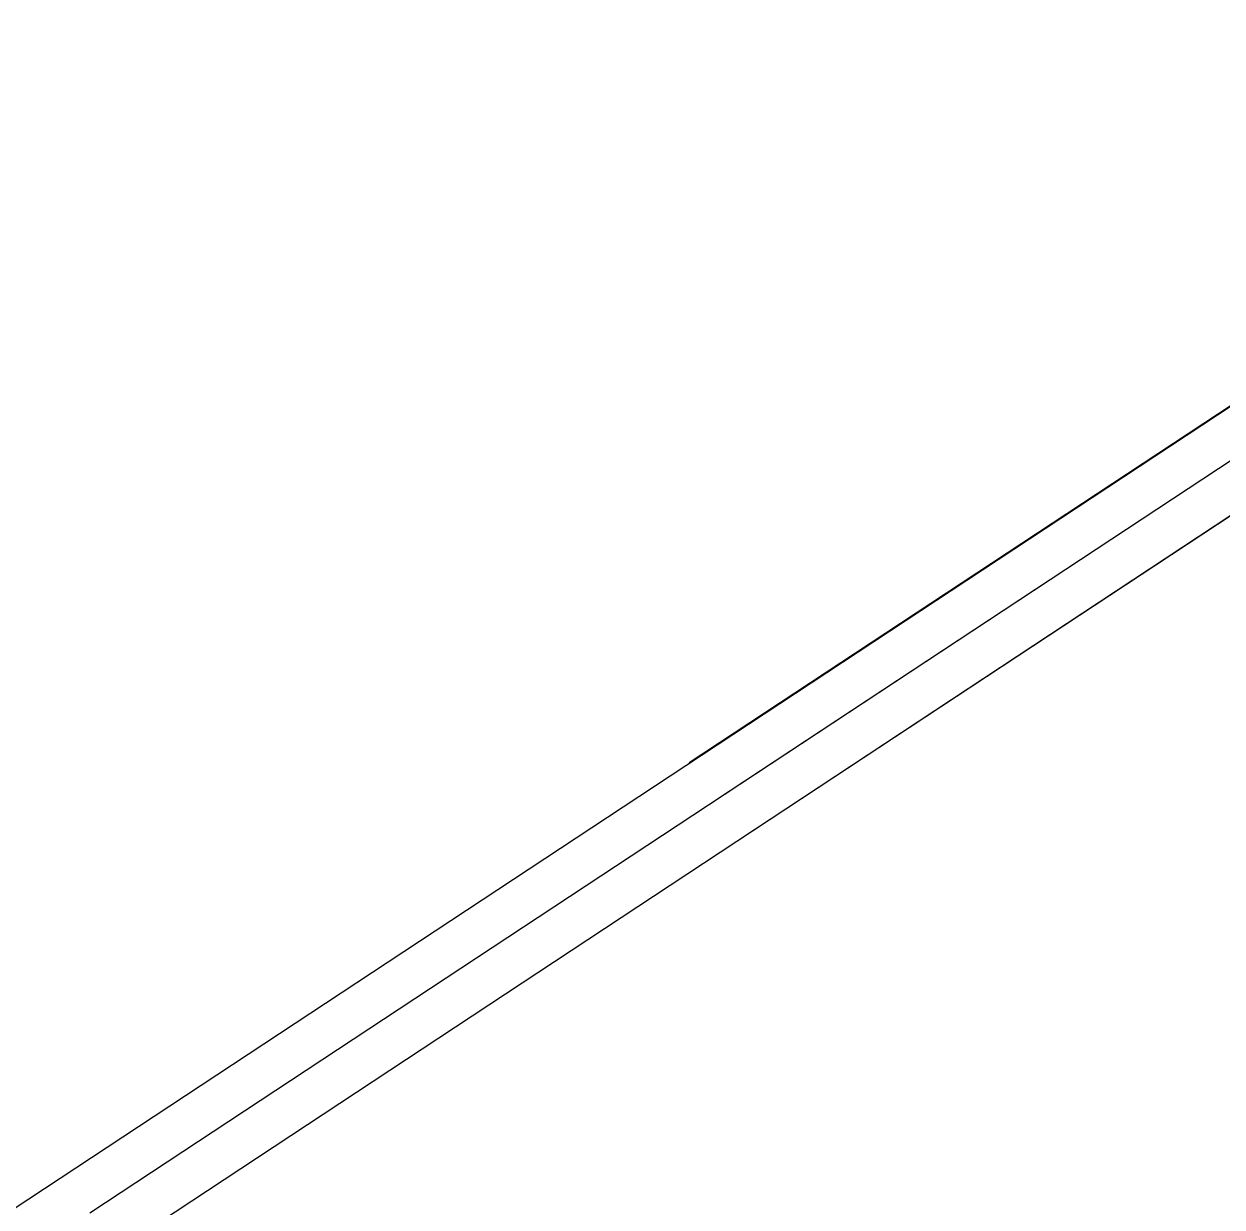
# Model space of a CAD drawing. Header units: millimetres. Extents: x 434053 to 1059003, y -2417481 to 936527.
# Drawn here: x 657329 to 658632, y -2247288 to -2246002 of the extents above; entities that cross this region are included whole.
import ezdxf

# ---------------------------------------------------------------- set-up
doc = ezdxf.new("R2010")
doc.units = ezdxf.units.MM
doc.header["$LTSCALE"] = 1000
doc.header["$MEASUREMENT"] = 0
doc.linetypes.add('CENTER', pattern=[2, 1.25, -0.25, 0.25, -0.25])
for name, color, linetype in [('GRID', 8, 'CENTER'), ('HZHZNEWPLOTLAYER#@$TT', 7, 'Continuous'), ('STEEL-V', 71, 'Continuous')]:
    doc.layers.add(name, color=color, linetype=linetype)

# ---------------------------------------------------------------- blocks, each defined once
blk = doc.blocks.new('A$C4AEA3CD0')
at = {"layer": 'GRID'}
for p in [(5670.7, 4092.96), (9689.41, 6743.04, 0)]:
    blk.add_line(p, (10970.7, 7587.96, 0), dxfattribs=at)
at = {"layer": 'STEEL-V'}
for p, q in [((9661.84, 6784.86, 0), (10402.97, 7273.47, 0)), ((6529.37, 4718.97), (10353.35, 7239.94, 0)), ((9716.89, 6701.36, 0), (10458.03, 7189.97, 0)), ((6584.05, 4636.02), (10408.03, 7157, 0))]:
    blk.add_line(p, q, dxfattribs=at)

msp = doc.modelspace()

# ---------------------------------------------------------------- block references
at = {"layer": 'HZHZNEWPLOTLAYER#@$TT'}
msp.add_blockref('A$C4AEA3CD0', (648390.6, -2253589.6), dxfattribs=at)

doc.saveas('drawing.dxf')
